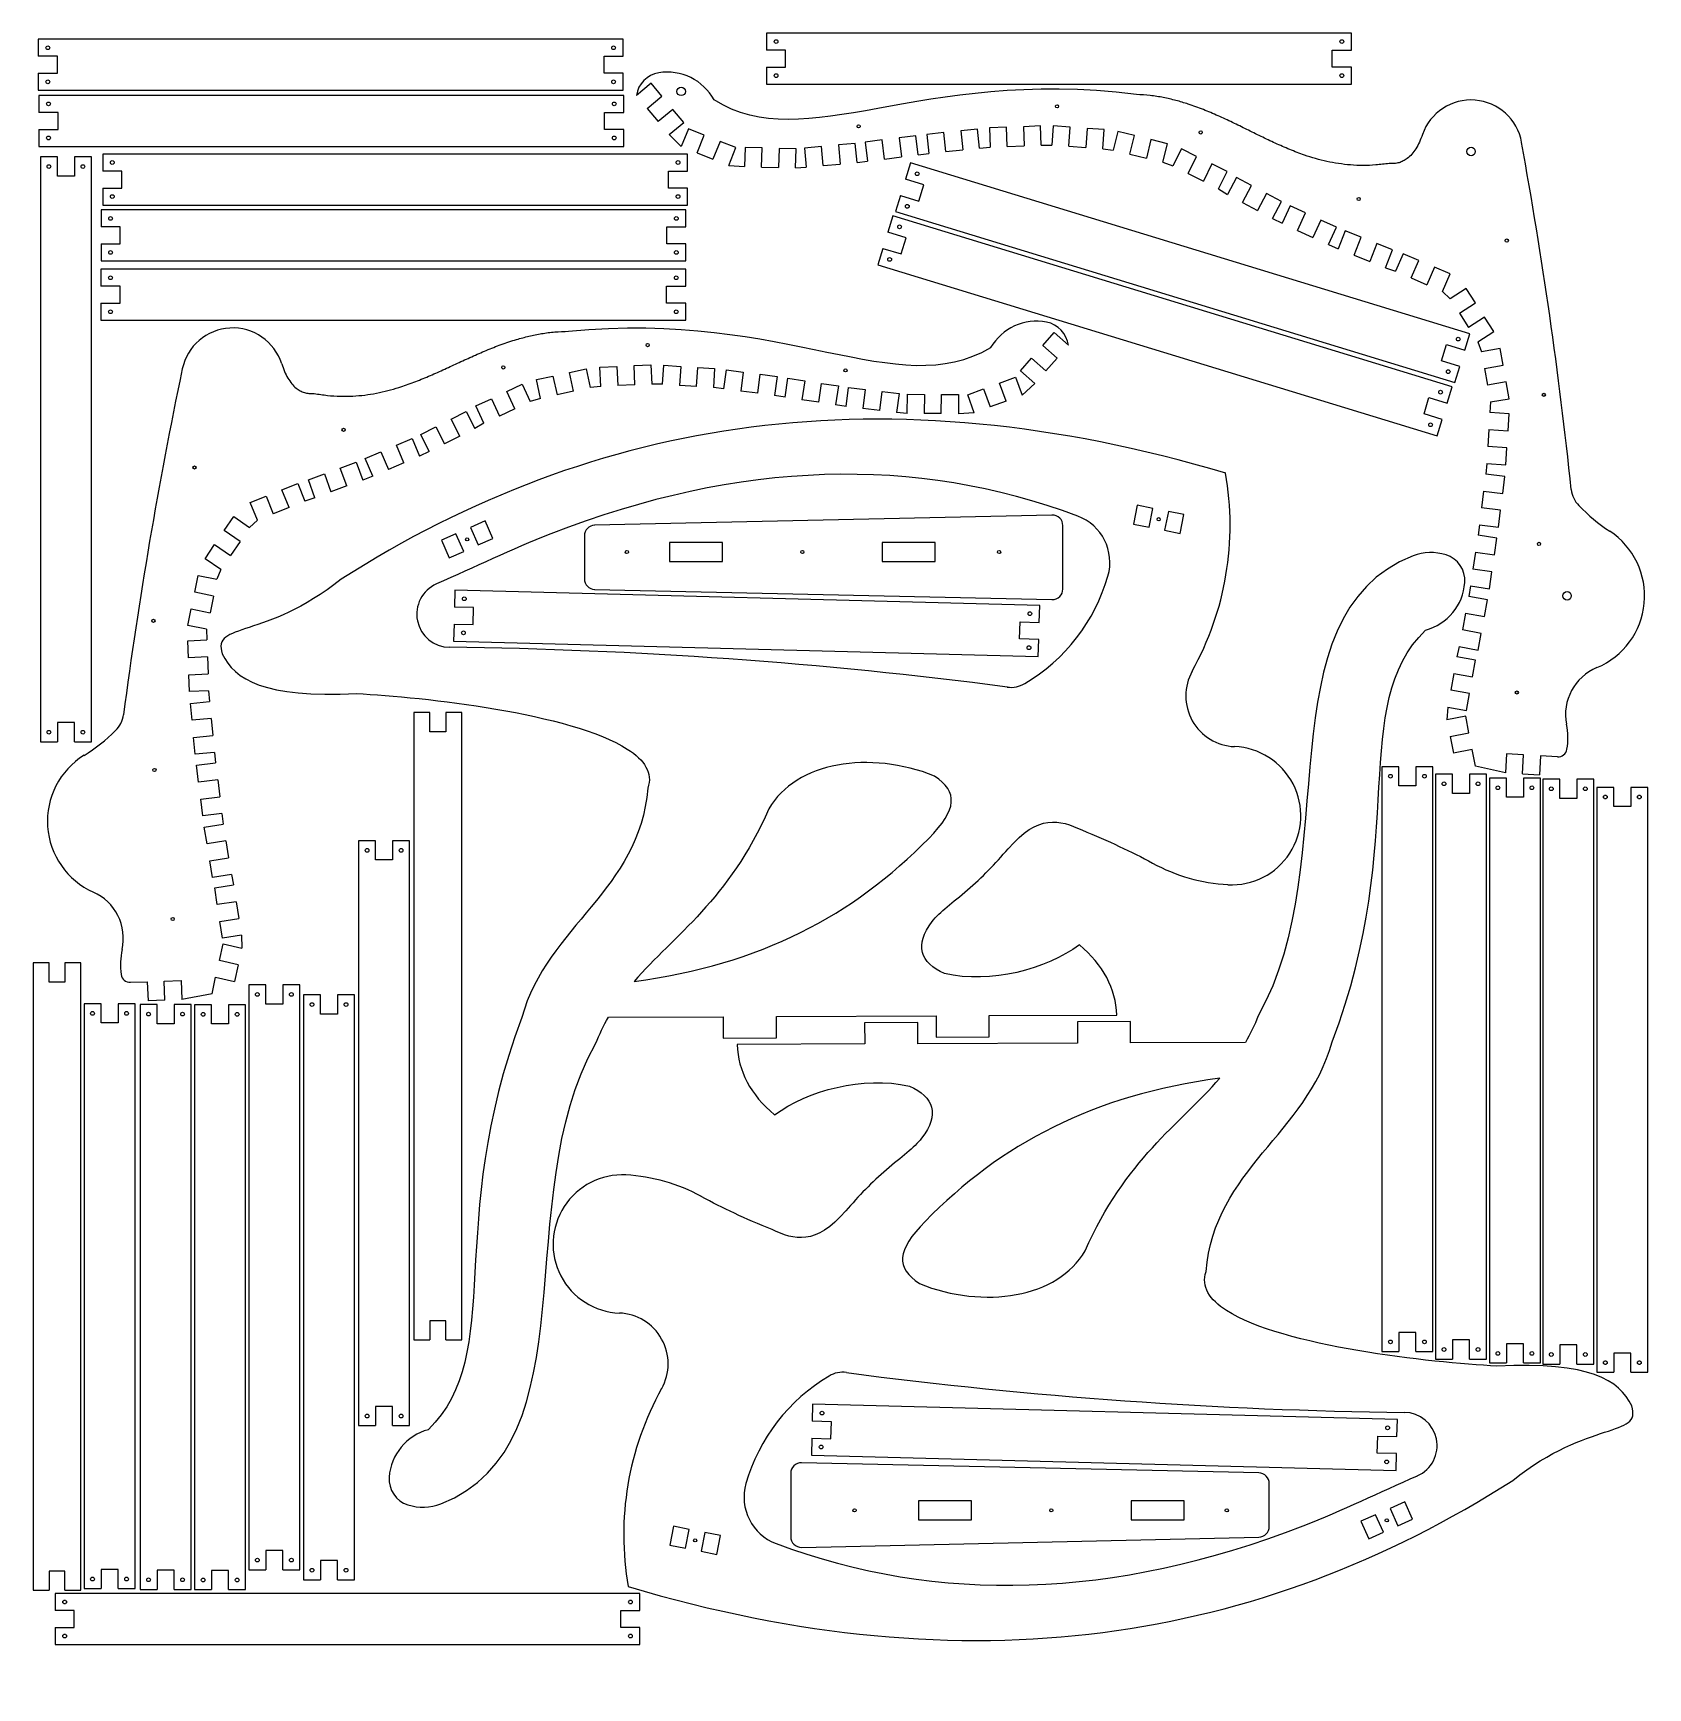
# Model space of a CAD drawing. Header units: millimetres. Extents: x 3 to 1522, y -35 to 1521.
import ezdxf

# ---------------------------------------------------------------- set-up
doc = ezdxf.new("R2010")
doc.units = ezdxf.units.MM

msp = doc.modelspace()

# ---------------------------------------------------------------- linework, layer by layer
at = {"color": 7, "linetype": 'Continuous', "lineweight": 25}
for p, q in [((8, 1515.3), (8, 1499.3)), ((558, 1515.3), (8, 1515.3)), ((558, 1499.3), (558, 1515.3)), ((692.8, 1521.1), (692.8, 1505.1)), ((1242.8, 1521.1), (692.8, 1521.1)), ((1242.8, 1505.1), (1242.8, 1521.1)), ((26, 1499.3), (8, 1499.3)), ((26, 1483.3), (26, 1499.3)), ((540, 1499.3), (558, 1499.3)), ((540, 1483.3), (540, 1499.3)), ((710.8, 1505.1), (692.8, 1505.1)), ((710.8, 1489.1), (710.8, 1505.1)), ((1224.8, 1505.1), (1242.8, 1505.1)), ((1224.8, 1489.1), (1224.8, 1505.1)), ((8, 1483.3), (8, 1467.3)), ((8, 1483.3), (26, 1483.3)), ((558, 1483.3), (540, 1483.3)), ((558, 1467.3), (558, 1483.3)), ((692.8, 1489.1), (692.8, 1473.1)), ((692.8, 1489.1), (710.8, 1489.1)), ((1242.8, 1489.1), (1224.8, 1489.1)), ((1242.8, 1473.1), (1242.8, 1489.1)), ((8, 1467.3), (558, 1467.3)), ((584.3, 1474), (570.5, 1462.4)), ((594.5, 1461.7), (584.3, 1474)), ((692.8, 1473.1), (1242.8, 1473.1)), ((8.6, 1462.5), (8.6, 1446.5)), ((558.6, 1462.5), (8.6, 1462.5)), ((558.6, 1446.5), (558.6, 1462.5)), ((580.7, 1450.2), (594.5, 1461.7)), ((580.7, 1450.2), (591, 1437.9)), ((604.8, 1449.4), (591, 1437.9)), ((615, 1437.1), (604.8, 1449.4)), ((26.6, 1446.5), (8.6, 1446.5)), ((26.6, 1430.5), (26.6, 1446.5)), ((540.6, 1446.5), (558.6, 1446.5)), ((540.6, 1430.5), (540.6, 1446.5)), ((601.2, 1425.6), (615, 1437.1)), ((918.4, 1432.5), (902.4, 1431.9)), ((902.4, 1431.9), (903.1, 1413.9)), ((919.1, 1414.5), (918.4, 1432.5)), ((950.4, 1433.8), (934.4, 1433.1)), ((934.4, 1433.1), (935.1, 1415.1)), ((951.1, 1415.8), (950.4, 1433.8)), ((962.4, 1433.8), (961.1, 1415.8)), ((978.4, 1432.6), (962.4, 1433.8)), ((977.1, 1414.7), (978.4, 1432.6)), ((8.6, 1430.5), (8.6, 1414.5)), ((8.6, 1430.5), (26.6, 1430.5)), ((558.6, 1430.5), (540.6, 1430.5)), ((558.6, 1414.5), (558.6, 1430.5)), ((601.2, 1425.6), (612.7, 1414.4)), ((619.4, 1431.2), (612.7, 1414.4)), ((634.2, 1425.2), (619.4, 1431.2)), ((627.6, 1408.5), (634.2, 1425.2)), ((649.1, 1419.3), (642.4, 1402.6)), ((663.9, 1413.4), (649.1, 1419.3)), ((776.3, 1417.4), (760.4, 1415.9)), ((778, 1399.5), (776.3, 1417.4)), ((801.5, 1420.6), (785.7, 1418.6)), ((785.7, 1418.6), (787.9, 1400.7)), ((803.8, 1402.7), (801.5, 1420.6)), ((833.3, 1424.6), (817.4, 1422.6)), ((817.4, 1422.6), (819.7, 1404.7)), ((835.5, 1406.7), (833.3, 1424.6)), ((859.5, 1427.6), (843.6, 1425.9)), ((843.6, 1425.9), (845.4, 1408)), ((861.4, 1409.7), (859.5, 1427.6)), ((891.3, 1430.9), (875.4, 1429.2)), ((875.4, 1429.2), (877.3, 1411.3)), ((893.2, 1413), (891.3, 1430.9)), ((994.3, 1431.5), (993, 1413.5)), ((1010.3, 1430.3), (994.3, 1431.5)), ((1009, 1412.4), (1010.3, 1430.3)), ((1023.2, 1428.5), (1018.9, 1411)), ((1038.7, 1424.7), (1023.2, 1428.5)), ((1034.4, 1407.2), (1038.7, 1424.7)), ((1054.2, 1420.9), (1050, 1403.4)), ((1069.8, 1417.1), (1054.2, 1420.9)), ((1065.5, 1399.6), (1069.8, 1417.1)), ((8.6, 1414.5), (558.6, 1414.5)), ((10, 1404.6), (10, 854.6)), ((26, 1404.6), (10, 1404.6)), ((26, 1386.6), (26, 1404.6)), ((42, 1404.6), (42, 1386.6)), ((58, 1404.6), (42, 1404.6)), ((58, 854.6), (58, 1404.6)), ((68.6, 1407.4), (68.6, 1391.4)), ((618.6, 1407.4), (68.6, 1407.4)), ((618.6, 1391.4), (618.6, 1407.4)), ((627.6, 1408.5), (642.4, 1402.6)), ((657.3, 1396.6), (663.9, 1413.4)), ((672.6, 1413.5), (672.2, 1395.5)), ((688.6, 1413.1), (672.6, 1413.5)), ((688.2, 1395.1), (688.6, 1413.1)), ((704.6, 1412.7), (704.2, 1394.7)), ((720.6, 1412.4), (704.6, 1412.7)), ((720.2, 1394.4), (720.6, 1412.4)), ((744.4, 1414.4), (728.5, 1412.9)), ((728.5, 1412.9), (730.2, 1394.9)), ((746.1, 1396.5), (744.4, 1414.4)), ((760.4, 1415.9), (762.1, 1398)), ((778, 1399.5), (787.9, 1400.7)), ((803.8, 1402.7), (819.7, 1404.7)), ((835.5, 1406.7), (845.4, 1408)), ((861.4, 1409.7), (877.3, 1411.3)), ((893.2, 1413), (903.1, 1413.9)), ((919.1, 1414.5), (935.1, 1415.1)), ((951.1, 1415.8), (961.1, 1415.8)), ((977.1, 1414.7), (993, 1413.5)), ((1009, 1412.4), (1018.9, 1411)), ((1034.4, 1407.2), (1050, 1403.4)), ((1082.9, 1412.3), (1074.9, 1396.2)), ((1097.2, 1405.2), (1082.9, 1412.3)), ((1089.2, 1389), (1097.2, 1405.2)), ((42, 1386.6), (26, 1386.6)), ((86.6, 1391.4), (68.6, 1391.4)), ((86.6, 1375.4), (86.6, 1391.4)), ((600.6, 1391.4), (618.6, 1391.4)), ((600.6, 1375.4), (600.6, 1391.4)), ((657.3, 1396.6), (672.2, 1395.5)), ((688.2, 1395.1), (704.2, 1394.7)), ((720.2, 1394.4), (730.2, 1394.9)), ((746.1, 1396.5), (762.1, 1398)), ((828.3, 1399.1), (823.6, 1383.8)), ((1354.2, 1238.3), (828.3, 1399.1)), ((1065.5, 1399.6), (1074.9, 1396.2)), ((1089.2, 1389), (1103.6, 1381.9)), ((1111.6, 1398.1), (1103.6, 1381.9)), ((1125.9, 1390.9), (1111.6, 1398.1)), ((1117.9, 1374.8), (1125.9, 1390.9)), ((1134.8, 1385.3), (1126.3, 1369.4)), ((1148.9, 1377.7), (1134.8, 1385.3)), ((68.6, 1375.4), (68.6, 1359.4)), ((68.6, 1375.4), (86.6, 1375.4)), ((618.6, 1375.4), (600.6, 1375.4)), ((618.6, 1359.4), (618.6, 1375.4)), ((840.8, 1378.5), (823.6, 1383.8)), ((836.1, 1363.2), (840.8, 1378.5)), ((1117.9, 1374.8), (1126.3, 1369.4)), ((1140.4, 1361.9), (1148.9, 1377.7)), ((1163, 1370.2), (1154.5, 1354.3)), ((1177.1, 1362.6), (1163, 1370.2)), ((67, 1354.8), (67, 1338.8)), ((617, 1354.8), (67, 1354.8)), ((68.6, 1359.4), (618.6, 1359.4)), ((617, 1338.8), (617, 1354.8)), ((818.9, 1368.5), (814.2, 1353.2)), ((818.9, 1368.5), (836.1, 1363.2)), ((1140.4, 1361.9), (1154.5, 1354.3)), ((1168.6, 1346.7), (1177.1, 1362.6)), ((1185.1, 1358.7), (1177.6, 1342.3)), ((1199.7, 1352), (1185.1, 1358.7)), ((85, 1338.8), (67, 1338.8)), ((85, 1322.8), (85, 1338.8)), ((599, 1338.8), (617, 1338.8)), ((599, 1322.8), (599, 1338.8)), ((811.7, 1349.2), (807, 1333.9)), ((1337.6, 1188.4), (811.7, 1349.2)), ((814.2, 1353.2), (1340.2, 1192.4)), ((1168.6, 1346.7), (1177.6, 1342.3)), ((1192.1, 1335.6), (1199.7, 1352)), ((1214.2, 1345.3), (1206.7, 1328.9)), ((1228.7, 1338.6), (1214.2, 1345.3)), ((1221.2, 1322.2), (1228.7, 1338.6)), ((824.2, 1328.7), (807, 1333.9)), ((819.5, 1313.4), (824.2, 1328.7)), ((1192.1, 1335.6), (1206.7, 1328.9)), ((1237.1, 1335), (1230.4, 1318.3)), ((1251.9, 1329.1), (1237.1, 1335)), ((1245.3, 1312.4), (1251.9, 1329.1)), ((1266.8, 1323.2), (1260.1, 1306.4)), ((1281.6, 1317.2), (1266.8, 1323.2)), ((67, 1322.8), (67, 1306.8)), ((67, 1322.8), (85, 1322.8)), ((617, 1322.8), (599, 1322.8)), ((617, 1306.8), (617, 1322.8)), ((802.3, 1318.6), (797.6, 1303.3)), ((802.3, 1318.6), (819.5, 1313.4)), ((1221.2, 1322.2), (1230.4, 1318.3)), ((1245.3, 1312.4), (1260.1, 1306.4)), ((1275, 1300.5), (1281.6, 1317.2)), ((1291.5, 1313.6), (1284.4, 1297.1)), ((1306.2, 1307.3), (1291.5, 1313.6)), ((1299.1, 1290.8), (1306.2, 1307.3)), ((66.9, 1299), (66.9, 1283)), ((616.9, 1299), (66.9, 1299)), ((67, 1306.8), (617, 1306.8)), ((616.9, 1283), (616.9, 1299)), ((797.6, 1303.3), (1323.6, 1142.5)), ((1275, 1300.5), (1284.4, 1297.1)), ((1320.9, 1300.9), (1313.7, 1284.4)), ((1335.6, 1294.6), (1320.9, 1300.9)), ((1328.4, 1278), (1335.6, 1294.6)), ((84.9, 1283), (66.9, 1283)), ((84.9, 1267), (84.9, 1283)), ((598.9, 1283), (616.9, 1283)), ((598.9, 1267), (598.9, 1283)), ((1299.1, 1290.8), (1313.7, 1284.4)), ((1328.4, 1278), (1335.7, 1271.2)), ((1350.8, 1280.9), (1335.7, 1271.2)), ((1359.5, 1267.5), (1350.8, 1280.9)), ((66.9, 1267), (66.9, 1251)), ((66.9, 1267), (84.9, 1267)), ((616.9, 1267), (598.9, 1267)), ((616.9, 1251), (616.9, 1267)), ((1344.4, 1257.7), (1359.5, 1267.5)), ((66.9, 1251), (616.9, 1251)), ((1344.4, 1257.7), (1353, 1244.3)), ((1368.1, 1254), (1353, 1244.3)), ((1376.8, 1240.6), (1368.1, 1254)), ((952.6, 1227.4), (963.2, 1239.4)), ((963.2, 1239.4), (976.7, 1227.5)), ((1349.6, 1223), (1354.2, 1238.3)), ((1361.7, 1230.8), (1376.8, 1240.6)), ((1361.7, 1230.8), (1365.1, 1221.4)), ((931.5, 1203.4), (942, 1215.4)), ((942, 1215.4), (955.6, 1203.5)), ((966.1, 1215.5), (952.6, 1227.4)), ((966.1, 1215.5), (955.6, 1203.5)), ((1327.7, 1213), (1332.3, 1228.3)), ((1332.3, 1228.3), (1349.6, 1223)), ((1382.8, 1224.6), (1365.1, 1221.4)), ((1385.6, 1208.8), (1382.8, 1224.6)), ((476.4, 1195.2), (492, 1198.6)), ((492, 1198.6), (495.8, 1181)), ((507.6, 1202), (523.3, 1205.4)), ((511.4, 1184.4), (507.6, 1202)), ((523.3, 1205.4), (527.1, 1187.8)), ((536.2, 1206.9), (552.2, 1207.7)), ((537, 1188.9), (536.2, 1206.9)), ((552.2, 1207.7), (553, 1189.7)), ((568.2, 1208.4), (584.1, 1209.1)), ((569, 1190.4), (568.2, 1208.4)), ((584.1, 1209.1), (585, 1191.1)), ((595, 1190.8), (596.1, 1208.8)), ((596.1, 1208.8), (612.1, 1207.7)), ((612.1, 1207.7), (610.9, 1189.8)), ((626.9, 1188.7), (628.1, 1206.7)), ((628.1, 1206.7), (644, 1205.6)), ((644, 1205.6), (642.9, 1187.7)), ((652.8, 1186.5), (655.1, 1204.3)), ((655.1, 1204.3), (671, 1202.3)), ((671, 1202.3), (668.6, 1184.4)), ((684.5, 1182.4), (686.8, 1200.2)), ((686.8, 1200.2), (702.7, 1198.1)), ((945, 1191.5), (931.5, 1203.4)), ((1344.9, 1207.7), (1327.7, 1213)), ((1340.2, 1192.4), (1344.9, 1207.7)), ((1367.9, 1205.7), (1385.6, 1208.8)), ((1367.9, 1205.7), (1370.7, 1189.9)), ((448.6, 1184), (463.1, 1190.8)), ((456.2, 1167.7), (448.6, 1184)), ((463.1, 1190.8), (470.7, 1174.5)), ((480.2, 1177.6), (476.4, 1195.2)), ((511.4, 1184.4), (495.8, 1181)), ((537, 1188.9), (527.1, 1187.8)), ((569, 1190.4), (553, 1189.7)), ((595, 1190.8), (585, 1191.1)), ((626.9, 1188.7), (610.9, 1189.8)), ((652.8, 1186.5), (642.9, 1187.7)), ((684.5, 1182.4), (668.6, 1184.4)), ((702.7, 1198.1), (700.4, 1180.3)), ((710.3, 1178.7), (713, 1196.5)), ((713, 1196.5), (728.8, 1194.1)), ((728.8, 1194.1), (726.1, 1176.3)), ((741.9, 1173.9), (744.6, 1191.7)), ((744.6, 1191.7), (760.4, 1189.3)), ((760.4, 1189.3), (757.7, 1171.5)), ((767.6, 1170), (769.8, 1187.9)), ((769.8, 1187.9), (785.6, 1185.9)), ((785.6, 1185.9), (783.5, 1168.1)), ((799.4, 1166.1), (801.5, 1184)), ((801.5, 1184), (817.4, 1182.1)), ((882, 1180.9), (897, 1186.4)), ((897, 1186.4), (903.2, 1169.5)), ((912, 1192), (927, 1197.5)), ((918.2, 1175.1), (912, 1192)), ((927, 1197.5), (933.2, 1180.6)), ((945, 1191.5), (933.2, 1180.6)), ((1332.9, 1173.1), (1337.6, 1188.4)), ((1388.4, 1193.1), (1370.7, 1189.9)), ((1391.3, 1177.3), (1388.4, 1193.1)), ((419.6, 1170.6), (434.1, 1177.3)), ((427.1, 1154.2), (419.6, 1170.6)), ((434.1, 1177.3), (441.7, 1161)), ((456.2, 1167.7), (441.7, 1161)), ((480.2, 1177.6), (470.7, 1174.5)), ((710.3, 1178.7), (700.4, 1180.3)), ((741.9, 1173.9), (726.1, 1176.3)), ((767.6, 1170), (757.7, 1171.5)), ((799.4, 1166.1), (783.5, 1168.1)), ((817.4, 1182.1), (815.2, 1164.2)), ((825.2, 1163.4), (825.3, 1181.4)), ((825.3, 1181.4), (841.3, 1181.3)), ((841.3, 1181.3), (841.2, 1163.3)), ((857.2, 1163.3), (857.3, 1181.3)), ((857.3, 1181.3), (873.3, 1181.2)), ((873.3, 1181.2), (873.2, 1163.2)), ((888.2, 1164), (882, 1180.9)), ((918.2, 1175.1), (903.2, 1169.5)), ((1311.1, 1163.1), (1315.7, 1178.4)), ((1315.7, 1178.4), (1332.9, 1173.1)), ((1373.6, 1174.2), (1373.1, 1164.2)), ((1373.6, 1174.2), (1391.3, 1177.3)), ((396.2, 1158), (410.5, 1165.2)), ((404.3, 1141.9), (396.2, 1158)), ((410.5, 1165.2), (418.6, 1149.1)), ((427.1, 1154.2), (418.6, 1149.1)), ((825.2, 1163.4), (815.2, 1164.2)), ((857.2, 1163.3), (841.2, 1163.3)), ((888.2, 1164), (873.2, 1163.2)), ((1328.3, 1157.8), (1311.1, 1163.1)), ((1323.6, 1142.5), (1328.3, 1157.8)), ((1391.1, 1163.1), (1373.1, 1164.2)), ((1390.1, 1147.1), (1391.1, 1163.1)), ((344.8, 1133.5), (359.5, 1139.8)), ((359.5, 1139.8), (366.6, 1123.3)), ((367.6, 1143.6), (381.9, 1150.8)), ((375.7, 1127.5), (367.6, 1143.6)), ((381.9, 1150.8), (390, 1134.7)), ((404.3, 1141.9), (390, 1134.7)), ((1372.1, 1148.2), (1371.1, 1132.2)), ((1372.1, 1148.2), (1390.1, 1147.1)), ((315.4, 1120.9), (330.1, 1127.2)), ((322.5, 1104.4), (315.4, 1120.9)), ((330.1, 1127.2), (337.2, 1110.7)), ((351.9, 1117), (344.8, 1133.5)), ((375.7, 1127.5), (366.6, 1123.3)), ((1389.1, 1131.1), (1371.1, 1132.2)), ((1388.1, 1115.2), (1389.1, 1131.1)), ((262, 1100.9), (277, 1106.5)), ((277, 1106.5), (283.2, 1089.6)), ((292, 1112), (307, 1117.6)), ((298.2, 1095.2), (292, 1112)), ((307, 1117.6), (313.2, 1100.7)), ((351.9, 1117), (337.2, 1110.7)), ((1370.2, 1116.3), (1369.2, 1106.3)), ((1387, 1104.1), (1369.2, 1106.3)), ((1370.2, 1116.3), (1388.1, 1115.2)), ((237.1, 1091.7), (252, 1097.6)), ((243.9, 1075), (237.1, 1091.7)), ((252, 1097.6), (258.7, 1080.9)), ((268.2, 1084.1), (262, 1100.9)), ((298.2, 1095.2), (283.2, 1089.6)), ((322.5, 1104.4), (313.2, 1100.7)), ((1367.2, 1090.4), (1365.3, 1074.6)), ((1367.2, 1090.4), (1385.1, 1088.2)), ((1385.1, 1088.2), (1387, 1104.1)), ((207.4, 1079.7), (222.3, 1085.7)), ((214.2, 1063), (207.4, 1079.7)), ((222.3, 1085.7), (229, 1069)), ((243.9, 1075), (229, 1069)), ((268.2, 1084.1), (258.7, 1080.9)), ((1041.3, 1077.1), (1037.8, 1059.4)), ((1056, 1074.1), (1041.3, 1077.1)), ((1052.5, 1056.5), (1056, 1074.1)), ((1383.1, 1072.4), (1365.3, 1074.6)), ((182.8, 1053.3), (191.8, 1066.5)), ((191.8, 1066.5), (206.7, 1056.3)), ((214.2, 1063), (206.7, 1056.3)), ((428.2, 1062.3), (414.5, 1056.3)), ((435.5, 1045.9), (428.2, 1062.3)), ((961.2, 1067.9), (531.2, 1058.3)), ((1037.8, 1059.4), (1052.5, 1056.5)), ((1070.7, 1071.2), (1067.2, 1053.6)), ((1085.4, 1068.3), (1070.7, 1071.2)), ((1081.9, 1050.6), (1085.4, 1068.3)), ((1363.3, 1058.7), (1361.9, 1048.8)), ((1363.3, 1058.7), (1381.2, 1056.5)), ((1381.2, 1056.5), (1383.1, 1072.4)), ((197.7, 1043.1), (182.8, 1053.3)), ((197.7, 1043.1), (188.7, 1029.9)), ((400.8, 1050.2), (387.1, 1044.1)), ((387.1, 1044.1), (394.4, 1027.6)), ((408.1, 1033.7), (400.8, 1050.2)), ((414.5, 1056.3), (421.8, 1039.8)), ((421.8, 1039.8), (435.5, 1045.9)), ((521.5, 1048.3), (521.5, 1007.9)), ((971.5, 998.3), (971.5, 1057.9)), ((1067.2, 1053.6), (1081.9, 1050.6)), ((1379.7, 1046.1), (1361.9, 1048.8)), ((1377.3, 1030.3), (1379.7, 1046.1)), ((164.8, 1026.8), (173.8, 1040)), ((173.8, 1040), (188.7, 1029.9)), ((394.4, 1027.6), (408.1, 1033.7)), ((651.5, 1042.1), (601.5, 1042.1)), ((601.5, 1042.1), (601.5, 1024.1)), ((651.5, 1024.1), (651.5, 1042.1)), ((851.5, 1042.1), (801.5, 1042.1)), ((801.5, 1042.1), (801.5, 1024.1)), ((851.5, 1024.1), (851.5, 1042.1)), ((1359.5, 1033), (1357.1, 1017.1)), ((1359.5, 1033), (1377.3, 1030.3)), ((179.7, 1016.7), (164.8, 1026.8)), ((179.7, 1016.7), (176, 1007.4)), ((601.5, 1024.1), (651.5, 1024.1)), ((801.5, 1024.1), (851.5, 1024.1)), ((1374.9, 1014.5), (1357.1, 1017.1)), ((1372.6, 998.6), (1374.9, 1014.5)), ((155.2, 995.3), (158.4, 1011)), ((158.4, 1011), (176, 1007.4)), ((399.8, 997.3), (399.4, 981.3)), ((949.7, 982.9), (399.8, 997.3)), ((531.2, 997.9), (961.2, 988.3)), ((1354.8, 1001.3), (1353.2, 991.4)), ((1354.8, 1001.3), (1372.6, 998.6)), ((172.8, 991.7), (155.2, 995.3)), ((172.8, 991.7), (169.6, 976)), ((417.4, 980.8), (399.4, 981.3)), ((417, 964.8), (417.4, 980.8)), ((949.2, 966.9), (949.7, 982.9)), ((1370.9, 988.1), (1353.2, 991.4)), ((1367.9, 972.4), (1370.9, 988.1)), ((148.7, 964), (151.9, 979.7)), ((151.9, 979.7), (169.6, 976)), ((399, 965.3), (398.6, 949.3)), ((399, 965.3), (417, 964.8)), ((930.8, 951.4), (931.2, 967.4)), ((931.2, 967.4), (949.2, 966.9)), ((1350.2, 975.7), (1347.2, 960)), ((1350.2, 975.7), (1367.9, 972.4)), ((148.5, 949.7), (166.5, 950.4)), ((149.1, 933.7), (148.5, 949.7)), ((166.3, 960.4), (148.7, 964)), ((166.3, 960.4), (166.5, 950.4)), ((948.8, 950.9), (930.8, 951.4)), ((948.4, 934.9), (948.8, 950.9)), ((1364.9, 956.6), (1347.2, 960)), ((1361.9, 940.9), (1364.9, 956.6)), ((167.1, 934.4), (149.1, 933.7)), ((167.1, 934.4), (167.6, 918.4)), ((398.6, 949.3), (948.4, 934.9)), ((1344.3, 944.3), (1341.9, 934.6)), ((1359.6, 931.4), (1341.9, 934.6)), ((1344.3, 944.3), (1361.9, 940.9)), ((149.7, 917.7), (167.6, 918.4)), ((1339, 918.8), (1336.2, 903.1)), ((1339, 918.8), (1356.8, 915.6)), ((1356.8, 915.6), (1359.6, 931.4)), ((150.2, 901.8), (149.7, 917.7)), ((1353.9, 899.9), (1336.2, 903.1)), ((168.2, 902.4), (150.2, 901.8)), ((151, 890.7), (168.9, 892.4)), ((152.6, 874.8), (151, 890.7)), ((168.2, 902.4), (168.9, 892.4)), ((1333.4, 887.3), (1332.7, 875.3)), ((1333.4, 887.3), (1351.1, 884.1)), ((1351.1, 884.1), (1353.9, 899.9)), ((42, 872.6), (26, 872.6)), ((26, 872.6), (26, 854.6)), ((42, 854.6), (42, 872.6)), ((170.5, 876.5), (152.6, 874.8)), ((170.5, 876.5), (172, 860.6)), ((361.2, 882.1), (361.2, 292.1)), ((376.2, 882.1), (361.2, 882.1)), ((376.2, 864.1), (376.2, 882.1)), ((391.2, 882.1), (391.2, 864.1)), ((406.2, 882.1), (391.2, 882.1)), ((406.2, 292.1), (406.2, 882.1)), ((1350.4, 878.8), (1332.7, 875.3)), ((1353.4, 863.1), (1350.4, 878.8)), ((154.1, 858.8), (172, 860.6)), ((155.6, 842.9), (154.1, 858.8)), ((391.2, 864.1), (376.2, 864.1)), ((1335.8, 859.6), (1353.4, 863.1)), ((1335.8, 859.6), (1338.8, 843.9)), ((10, 854.6), (26, 854.6)), ((42, 854.6), (58, 854.6)), ((173.6, 844.6), (155.6, 842.9)), ((173.6, 844.6), (174.7, 834.7)), ((1356.5, 847.4), (1338.8, 843.9)), ((1359.6, 831.7), (1356.5, 847.4)), ((1388.7, 843.4), (1387.6, 825.5)), ((1404.7, 842.5), (1388.7, 843.4)), ((1403.6, 824.5), (1404.7, 842.5)), ((1420.7, 841.5), (1419.6, 823.5)), ((1436.6, 840.5), (1420.7, 841.5)), ((156.9, 832.5), (174.7, 834.7)), ((158.8, 816.6), (156.9, 832.5)), ((1271.5, 831.2), (1271.5, 281.2)), ((1287.5, 831.2), (1271.5, 831.2)), ((1287.5, 813.2), (1287.5, 831.2)), ((1303.5, 831.2), (1303.5, 813.2)), ((1319.5, 831.2), (1303.5, 831.2)), ((1319.5, 281.2), (1319.5, 831.2)), ((1387.6, 825.5), (1359.6, 831.7)), ((176.7, 818.8), (158.8, 816.6)), ((176.7, 818.8), (178.6, 802.9)), ((1303.5, 813.2), (1287.5, 813.2)), ((1321.9, 824.1), (1321.9, 274.1)), ((1337.9, 824.1), (1321.9, 824.1)), ((1337.9, 806.1), (1337.9, 824.1)), ((1353.9, 824.1), (1353.9, 806.1)), ((1369.9, 824.1), (1353.9, 824.1)), ((1369.9, 274.1), (1369.9, 824.1)), ((1372.6, 820.4), (1372.6, 270.4)), ((1388.6, 820.4), (1372.6, 820.4)), ((1388.6, 802.4), (1388.6, 820.4)), ((1403.6, 824.5), (1419.6, 823.5)), ((1404.6, 820.4), (1404.6, 802.4)), ((1420.6, 820.4), (1404.6, 820.4)), ((1420.6, 270.4), (1420.6, 820.4)), ((1422.8, 819.4), (1422.8, 269.4)), ((1438.8, 819.4), (1422.8, 819.4)), ((1438.8, 801.4), (1438.8, 819.4)), ((1454.8, 819.4), (1454.8, 801.4)), ((1470.8, 819.4), (1454.8, 819.4)), ((1470.8, 269.4), (1470.8, 819.4)), ((1473.6, 811.7), (1473.6, 261.7)), ((1489.6, 811.7), (1473.6, 811.7)), ((1489.6, 793.7), (1489.6, 811.7)), ((1505.6, 811.7), (1505.6, 793.7)), ((1521.6, 811.7), (1505.6, 811.7)), ((1521.6, 261.7), (1521.6, 811.7)), ((160.8, 800.7), (178.6, 802.9)), ((162.7, 784.9), (160.8, 800.7)), ((1353.9, 806.1), (1337.9, 806.1)), ((1404.6, 802.4), (1388.6, 802.4)), ((1454.8, 801.4), (1438.8, 801.4)), ((180.6, 787.1), (162.7, 784.9)), ((180.6, 787.1), (181.9, 777.1)), ((1505.6, 793.7), (1489.6, 793.7)), ((164.1, 774.3), (181.9, 777.1)), ((166.7, 758.5), (164.1, 774.3)), ((184.5, 761.4), (166.7, 758.5)), ((184.5, 761.4), (187, 745.6)), ((309.2, 761.5), (309.2, 211.5)), ((325.2, 761.5), (309.2, 761.5)), ((325.2, 743.5), (325.2, 761.5)), ((341.2, 761.5), (341.2, 743.5)), ((357.2, 761.5), (341.2, 761.5)), ((357.2, 211.5), (357.2, 761.5)), ((169.3, 742.7), (187, 745.6)), ((171.8, 726.9), (169.3, 742.7)), ((341.2, 743.5), (325.2, 743.5)), ((189.6, 729.8), (171.8, 726.9)), ((173.9, 717.3), (191.7, 720)), ((176.3, 701.5), (173.9, 717.3)), ((189.6, 729.8), (191.7, 720)), ((194.1, 704.2), (176.3, 701.5)), ((194.1, 704.2), (196.6, 688.4)), ((178.8, 685.7), (196.6, 688.4)), ((181.2, 669.8), (178.8, 685.7)), ((199, 672.6), (181.2, 669.8)), ((199, 672.6), (199.3, 660.6)), ((178.3, 648.8), (181.8, 664.5)), ((181.8, 664.5), (199.3, 660.6)), ((3.1, 646.6), (3.1, 56.6)), ((18.1, 646.6), (3.1, 646.6)), ((18.1, 628.6), (18.1, 646.6)), ((33.1, 646.6), (33.1, 628.6)), ((48.1, 646.6), (33.1, 646.6)), ((48.1, 56.6), (48.1, 646.6)), ((195.9, 644.9), (178.3, 648.8)), ((195.9, 644.9), (192.4, 629.3)), ((33.1, 628.6), (18.1, 628.6)), ((94.5, 628.5), (110.5, 629)), ((110.5, 629), (111.2, 611)), ((126.5, 629.6), (142.5, 630.1)), ((127.1, 611.6), (126.5, 629.6)), ((142.5, 630.1), (143.1, 612.1)), ((171.4, 617.6), (174.8, 633.2)), ((174.8, 633.2), (192.4, 629.3)), ((206, 626), (206, 76)), ((222, 626), (206, 626)), ((222, 608), (222, 626)), ((238, 626), (238, 608)), ((254, 626), (238, 626)), ((254, 76), (254, 626)), ((51, 608.2), (51, 58.2)), ((67, 608.2), (51, 608.2)), ((67, 590.2), (67, 608.2)), ((83, 608.2), (83, 590.2)), ((99, 608.2), (83, 608.2)), ((99, 58.2), (99, 608.2)), ((103.7, 607.5), (103.7, 57.5)), ((119.7, 607.5), (103.7, 607.5)), ((127.1, 611.6), (111.2, 611)), ((119.7, 589.5), (119.7, 607.5)), ((135.7, 607.5), (135.7, 589.5)), ((151.7, 607.5), (135.7, 607.5)), ((171.4, 617.6), (143.1, 612.1)), ((151.7, 57.5), (151.7, 607.5)), ((155, 607.3), (155, 57.3)), ((171, 607.3), (155, 607.3)), ((171, 589.3), (171, 607.3)), ((187, 607.3), (187, 589.3)), ((203, 607.3), (187, 607.3)), ((203, 57.3), (203, 607.3)), ((238, 608), (222, 608)), ((257.4, 616.5), (257.4, 66.5)), ((273.4, 616.5), (257.4, 616.5)), ((273.4, 598.5), (273.4, 616.5)), ((289.4, 616.5), (289.4, 598.5)), ((305.4, 616.5), (289.4, 616.5)), ((305.4, 66.5), (305.4, 616.5)), ((289.4, 598.5), (273.4, 598.5)), ((544.1, 595.5), (652.2, 596)), ((652.2, 596), (652.2, 576)), ((702.2, 596.2), (852.2, 596.8)), ((702.2, 576.2), (702.2, 596.2)), ((852.2, 596.8), (852.2, 576.8)), ((902.2, 597.1), (1022.2, 597.6)), ((902.2, 577.1), (902.2, 597.1)), ((1035.1, 591.4), (985.1, 591.2)), ((1035.2, 571.4), (1035.1, 591.4)), ((83, 590.2), (67, 590.2)), ((135.7, 589.5), (119.7, 589.5)), ((187, 589.3), (171, 589.3)), ((652.2, 576), (702.2, 576.2)), ((835.1, 590.6), (785.1, 590.4)), ((785.1, 590.4), (785.2, 570.4)), ((835.2, 570.6), (835.1, 590.6)), ((852.2, 576.8), (902.2, 577.1)), ((985.1, 591.2), (985.2, 571.2)), ((785.2, 570.4), (665.2, 569.9)), ((985.2, 571.2), (835.2, 570.6)), ((1143.3, 571.9), (1035.2, 571.4)), ((391.2, 310.1), (376.2, 310.1)), ((376.2, 310.1), (376.2, 292.1)), ((391.2, 292.1), (391.2, 310.1)), ((1303.5, 299.2), (1287.5, 299.2)), ((1287.5, 299.2), (1287.5, 281.2)), ((1303.5, 281.2), (1303.5, 299.2)), ((361.2, 292.1), (376.2, 292.1)), ((391.2, 292.1), (406.2, 292.1)), ((1271.5, 281.2), (1287.5, 281.2)), ((1303.5, 281.2), (1319.5, 281.2)), ((1353.9, 292.1), (1337.9, 292.1)), ((1337.9, 292.1), (1337.9, 274.1)), ((1353.9, 274.1), (1353.9, 292.1)), ((1404.6, 288.4), (1388.6, 288.4)), ((1388.6, 288.4), (1388.6, 270.4)), ((1404.6, 270.4), (1404.6, 288.4)), ((1454.8, 287.4), (1438.8, 287.4)), ((1438.8, 287.4), (1438.8, 269.4)), ((1454.8, 269.4), (1454.8, 287.4)), ((1321.9, 274.1), (1337.9, 274.1)), ((1353.9, 274.1), (1369.9, 274.1)), ((1372.6, 270.4), (1388.6, 270.4)), ((1404.6, 270.4), (1420.6, 270.4)), ((1422.8, 269.4), (1438.8, 269.4)), ((1454.8, 269.4), (1470.8, 269.4)), ((1505.6, 279.7), (1489.6, 279.7)), ((1489.6, 279.7), (1489.6, 261.7)), ((1505.6, 261.7), (1505.6, 279.7)), ((1473.6, 261.7), (1489.6, 261.7)), ((1505.6, 261.7), (1521.6, 261.7)), ((341.2, 229.5), (325.2, 229.5)), ((325.2, 229.5), (325.2, 211.5)), ((341.2, 211.5), (341.2, 229.5)), ((736.2, 231.6), (735.8, 215.6)), ((1286.1, 217.2), (736.2, 231.6)), ((309.2, 211.5), (325.2, 211.5)), ((341.2, 211.5), (357.2, 211.5)), ((753.8, 215.1), (735.8, 215.6)), ((753.4, 199.1), (753.8, 215.1)), ((1285.6, 201.2), (1286.1, 217.2)), ((735.4, 199.6), (735, 183.6)), ((735.4, 199.6), (753.4, 199.1)), ((1267.2, 185.7), (1267.6, 201.7)), ((1267.6, 201.7), (1285.6, 201.2)), ((1155.8, 167), (725.8, 176.6)), ((735, 183.6), (1284.8, 169.2)), ((1285.2, 185.2), (1267.2, 185.7)), ((1284.8, 169.2), (1285.2, 185.2)), ((715.6, 166.6), (715.6, 107)), ((1165.6, 116.6), (1165.6, 157)), ((835.6, 140.8), (835.6, 122.8)), ((885.6, 140.8), (835.6, 140.8)), ((885.6, 122.8), (885.6, 140.8)), ((1035.6, 140.8), (1035.6, 122.8)), ((1085.6, 140.8), (1035.6, 140.8)), ((1085.6, 122.8), (1085.6, 140.8)), ((1265.6, 127.6), (1251.8, 121.5)), ((1272.9, 111.2), (1265.6, 127.6)), ((1293, 139.8), (1279.3, 133.7)), ((1279.3, 133.7), (1286.6, 117.3)), ((1300.3, 123.4), (1293, 139.8)), ((605.4, 116.8), (601.9, 99.2)), ((620.2, 113.9), (605.4, 116.8)), ((616.6, 96.2), (620.2, 113.9)), ((634.9, 110.9), (631.3, 93.3)), ((649.6, 108), (634.9, 110.9)), ((835.6, 122.8), (885.6, 122.8)), ((1035.6, 122.8), (1085.6, 122.8)), ((1251.8, 121.5), (1259.2, 105.1)), ((1259.2, 105.1), (1272.9, 111.2)), ((1286.6, 117.3), (1300.3, 123.4)), ((238, 94), (222, 94)), ((222, 94), (222, 76)), ((238, 76), (238, 94)), ((601.9, 99.2), (616.6, 96.2)), ((646, 90.3), (649.6, 108)), ((725.8, 97), (1155.8, 106.6)), ((289.4, 84.5), (273.4, 84.5)), ((273.4, 84.5), (273.4, 66.5)), ((289.4, 66.5), (289.4, 84.5)), ((631.3, 93.3), (646, 90.3)), ((33.1, 74.6), (18.1, 74.6)), ((18.1, 74.6), (18.1, 56.6)), ((33.1, 56.6), (33.1, 74.6)), ((83, 76.2), (67, 76.2)), ((67, 76.2), (67, 58.2)), ((83, 58.2), (83, 76.2)), ((135.7, 75.5), (119.7, 75.5)), ((119.7, 75.5), (119.7, 57.5)), ((135.7, 57.5), (135.7, 75.5)), ((187, 75.3), (171, 75.3)), ((171, 75.3), (171, 57.3)), ((187, 57.3), (187, 75.3)), ((206, 76), (222, 76)), ((238, 76), (254, 76)), ((257.4, 66.5), (273.4, 66.5)), ((289.4, 66.5), (305.4, 66.5)), ((3.1, 56.6), (18.1, 56.6)), ((23.8, 53.6), (23.8, 37.6)), ((573.8, 53.6), (23.8, 53.6)), ((33.1, 56.6), (48.1, 56.6)), ((51, 58.2), (67, 58.2)), ((83, 58.2), (99, 58.2)), ((103.7, 57.5), (119.7, 57.5)), ((135.7, 57.5), (151.7, 57.5)), ((155, 57.3), (171, 57.3)), ((187, 57.3), (203, 57.3)), ((573.8, 37.6), (573.8, 53.6)), ((41.8, 37.6), (23.8, 37.6)), ((41.8, 21.6), (41.8, 37.6)), ((555.8, 37.6), (573.8, 37.6)), ((555.8, 21.6), (555.8, 37.6)), ((23.8, 21.6), (23.8, 5.6)), ((23.8, 21.6), (41.8, 21.6)), ((573.8, 21.6), (555.8, 21.6)), ((573.8, 5.6), (573.8, 21.6)), ((23.8, 5.6), (573.8, 5.6))]:
    msp.add_line(p, q, dxfattribs=at)
for centre, radius in [((701.8, 1513.1), 1.75), ((1233.8, 1513.1), 1.75), ((17, 1507.3), 1.75), ((549, 1507.3), 1.75), ((701.8, 1481.1), 1.75), ((1233.8, 1481.1), 1.75), ((17, 1475.3), 1.75), ((549, 1475.3), 1.75), ((612.5, 1466.3), 4), ((17.6, 1454.5), 1.75), ((549.6, 1454.5), 1.75), ((966, 1452.3), 1.5), ((779.4, 1433.4), 1.5), ((17.6, 1422.5), 1.75), ((549.6, 1422.5), 1.75), ((1101.1, 1427.7), 1.5), ((77.6, 1399.4), 1.75), ((609.6, 1399.4), 1.75), ((1355.3, 1409.8), 4), ((18, 1395.6), 1.75), ((50, 1395.6), 1.75), ((834.5, 1388.8), 1.75), ((77.6, 1367.4), 1.75), ((609.6, 1367.4), 1.75), ((825.2, 1358.2), 1.75), ((1249.7, 1365.1), 1.5), ((76, 1346.8), 1.75), ((608, 1346.8), 1.75), ((817.9, 1338.9), 1.75), ((1388.9, 1326), 1.5), ((76, 1314.8), 1.75), ((608, 1314.8), 1.75), ((808.6, 1308.3), 1.75), ((75.9, 1291), 1.75), ((607.9, 1291), 1.75), ((75.9, 1259), 1.75), ((607.9, 1259), 1.75), ((1343.3, 1233.3), 1.75), ((581, 1227.7), 1.5), ((445.3, 1206.7), 1.5), ((767.1, 1203.9), 1.5), ((1333.9, 1202.7), 1.75), ((1326.7, 1183.4), 1.75), ((1423.8, 1180.9), 1.5), ((1317.3, 1152.8), 1.75), ((295.1, 1148), 1.5), ((154.9, 1112.6), 1.5), ((1061.6, 1063.9), 1.5), ((411.3, 1045), 1.5), ((561.5, 1033.1), 1.5), ((726.5, 1033.1), 1.5), ((911.5, 1033.1), 1.5), ((1419.2, 1040.7), 1.5), ((408.6, 989.1), 1.75), ((1445.6, 991.8), 4), ((116.3, 968.4), 1.5), ((940.5, 975.1), 1.75), ((407.8, 957.1), 1.75), ((939.6, 943.1), 1.75), ((1398.4, 901), 1.5), ((18, 863.6), 1.75), ((50, 863.6), 1.75), ((117.2, 828.1), 1.5), ((1279.5, 822.2), 1.75), ((1311.5, 822.2), 1.75), ((1329.9, 815.1), 1.75), ((1361.9, 815.1), 1.75), ((1380.6, 811.4), 1.75), ((1412.6, 811.4), 1.75), ((1430.8, 810.4), 1.75), ((1462.8, 810.4), 1.75), ((1481.6, 802.7), 1.75), ((1513.6, 802.7), 1.75), ((317.2, 752.5), 1.75), ((349.2, 752.5), 1.75), ((134.4, 688), 1.5), ((214, 617), 1.75), ((246, 617), 1.75), ((265.4, 607.5), 1.75), ((297.4, 607.5), 1.75), ((59, 599.2), 1.75), ((91, 599.2), 1.75), ((111.7, 598.5), 1.75), ((143.7, 598.5), 1.75), ((163, 598.3), 1.75), ((195, 598.3), 1.75), ((1279.5, 290.2), 1.75), ((1311.5, 290.2), 1.75), ((1329.9, 283.1), 1.75), ((1361.9, 283.1), 1.75), ((1380.6, 279.4), 1.75), ((1412.6, 279.4), 1.75), ((1430.8, 278.4), 1.75), ((1462.8, 278.4), 1.75), ((1481.6, 270.7), 1.75), ((1513.6, 270.7), 1.75), ((317.2, 220.5), 1.75), ((349.2, 220.5), 1.75), ((745, 223.3), 1.75), ((1276.9, 209.4), 1.75), ((744.2, 191.4), 1.75), ((1276, 177.4), 1.75), ((775.6, 131.8), 1.5), ((960.6, 131.8), 1.5), ((1125.6, 131.8), 1.5), ((1276.1, 122.4), 1.5), ((625.7, 103.6), 1.5), ((214, 85), 1.75), ((246, 85), 1.75), ((59, 67.2), 1.75), ((91, 67.2), 1.75), ((111.7, 66.5), 1.75), ((143.7, 66.5), 1.75), ((163, 66.3), 1.75), ((195, 66.3), 1.75), ((265.4, 75.5), 1.75), ((297.4, 75.5), 1.75), ((32.8, 45.6), 1.75), ((564.8, 45.6), 1.75), ((32.8, 13.6), 1.75), ((564.8, 13.6), 1.75)]:
    msp.add_circle(centre, radius, dxfattribs=at)
for centre, radius, start, end in [((595.7, 1458.5), 25.6, 99.3765, 171.1689), ((599.5, 1434.3), 50.1, 28.6799, 99.1738), ((1355.3, 1409.8), 48.4, 10.2825, 160.7376), ((-2962.7, 626.4), 4436.8, 6.0213, 10.2825), ((946.9, 1200.1), 50.1, 79.3262, 149.8201), ((951.3, 1224.2), 25.6, 7.3311, 79.1235), ((190.8, 1195.4), 48.4, 17.7624, 168.2175), ((4486.7, 299.3), 4436.8, 168.2175, 172.4787), ((847.5, 1058.3), 281.3, 330.819, 10.0338), ((1475.1, 1094.5), 25.6, 186.0213, 224.1112), ((1581, 1197.2), 173.1, 224.1112, 236.6129), ((531.5, 1048.3), 10, 91.273, 180), ((961.5, 1057.9), 10, 0, 91.273), ((969.2, 1023.3), 46.5, 343.9632, 69.4869), ((1445.6, 991.8), 73, 292.6095, 56.6129), ((1317.7, 986.6), 46, 72.1621, 111.4833), ((1324, 1006.2), 25.5, 355.7739, 72.1621), ((395, 974.6), 31.1, 113.7037, 269.3177), ((531.5, 1007.9), 10, 180, 268.727), ((847.5, 1058.3), 173.1, 300.6112, 343.9632), ((961.5, 998.3), 10, 268.727, 0), ((1299.6, 1008), 50, 285.0797, 355.7739), ((341.8, -3493), 4436.8, 82.5213, 89.3177), ((1134.9, 897.8), 47.8, 150.819, 267.6785), ((1492, 880.3), 47.8, 112.6095, 191.1785), ((922.6, 931.4), 25.6, 262.5213, 300.6112), ((62.8, 883.4), 25.6, 314.3888, 352.4787), ((-40.4, 988.8), 173.1, 301.8871, 314.3888), ((1381.4, 858.5), 65, 350.3049, 11.1785), ((89.6, 779.9), 73, 121.8871, 245.8905), ((1130.3, 785.1), 65, 266.8515, 87.6785), ((1437.1, 848.9), 8.41, 266.5518, 350.3049), ((1135.9, 886.5), 166.5, 241.2606, 266.8515), ((40.2, 669.7), 47.8, 347.3215, 65.8905), ((150.3, 645), 65, 167.3215, 188.1951), ((94.3, 636.9), 8.41, 188.1951, 271.9482), ((557.1, 382.3), 65, 86.8515, 267.6785), ((551.5, 281), 166.5, 61.2606, 86.8515), ((552.5, 269.6), 47.8, 330.819, 87.6785), ((839.8, 109.1), 173.1, 120.6112, 163.9632), ((764.7, 236.1), 25.6, 82.5213, 120.6112), ((1345.5, 4660.4), 4436.8, 262.5213, 269.3177), ((839.8, 109.1), 281.3, 150.819, 190.0338), ((1292.3, 192.8), 31.1, 293.7037, 89.3177), ((387.8, 159.4), 50, 105.0797, 175.7739), ((725.6, 166.6), 10, 88.727, 180), ((363.4, 161.2), 25.5, 175.7739, 252.1621), ((718.2, 144.1), 46.5, 163.9632, 249.4869), ((1155.6, 157), 10, 0, 88.727), ((369.7, 180.8), 46, 252.1621, 291.4833), ((1155.6, 116.6), 10, 271.273, 0), ((725.6, 107), 10, 180, 271.273)]:
    msp.add_arc(centre, radius, start, end, dxfattribs=at)
for points in [[(1040.8, 1463.4), (834.3, 1489.2), (730.5, 1404.1), (643.5, 1458.3)], [(506.6, 1240.7), (713.6, 1261.2), (815.2, 1173.3), (903.6, 1225.3)], [(1124.6, 1107.3), (804.4, 1202.6), (532.2, 1160.3), (292.7, 1007.5)], [(985.5, 1066.9), (833.1, 1123.9), (668.1, 1119.4), (489.9, 1050.2)], [(489.9, 1050.2), (452.2, 1035.4), (418.3, 1018.8), (382.5, 1003.1)], [(1300.9, 1029.5), (1158, 973.3), (1237.3, 742.1), (1155.2, 597)], [(292.7, 1007.5), (221.1, 950), (171.5, 967.7), (180.9, 937.3)], [(1224.8, 572.3), (1298.1, 767), (1239.5, 887.8), (1312.6, 959.7)], [(180.9, 937.3), (192.9, 913.1), (219.8, 895.7), (307.6, 899.9)], [(307.6, 899.9), (369.9, 896.8), (509.3, 881.6), (561.9, 847.8)], [(561.9, 847.8), (578.1, 837.4), (586.1, 825.2), (581.2, 811.1)], [(850.8, 822.4), (790.2, 846.6), (720.4, 836), (695, 791.5)], [(581.2, 811.1), (573.1, 714.4), (487.1, 682), (462.6, 595.2)], [(845.4, 763.8), (872.4, 791.3), (873.1, 807.4), (850.8, 822.4)], [(695, 791.5), (657.2, 705.8), (606.2, 672.9), (568.3, 629.2)], [(920, 754), (948.4, 786.8), (968.4, 781.5), (989.3, 771.7)], [(568.3, 629.2), (687.4, 645), (774.2, 691.2), (845.4, 763.8)], [(989.3, 771.7), (1014.8, 761.1), (1035.6, 751.6), (1055.8, 740.5)], [(881.8, 715.4), (895.5, 726.7), (908, 740.1), (920, 754)], [(848.6, 685.6), (855.7, 694.7), (867.9, 703.3), (881.8, 715.4)], [(860.2, 636.7), (837.2, 646.5), (831.6, 663.6), (848.6, 685.6)], [(987, 663.6), (955.6, 640.7), (903.9, 626.6), (860.2, 636.7)], [(1022.2, 597.6), (1021.4, 622.6), (1009.6, 644.6), (987, 663.6)], [(462.6, 595.2), (389.3, 400.5), (447.8, 279.6), (374.8, 207.7)], [(532.1, 570.5), (535.6, 579.5), (539.6, 587.8), (544.1, 595.5)], [(1155.2, 597), (1151.7, 587.9), (1147.7, 579.6), (1143.3, 571.9)], [(386.5, 137.9), (529.4, 194.2), (450.1, 425.3), (532.1, 570.5)], [(665.2, 569.9), (666, 544.9), (677.7, 522.8), (700.3, 503.8)], [(1106.2, 356.3), (1114.3, 453), (1200.3, 485.4), (1224.8, 572.3)], [(700.3, 503.8), (731.8, 526.7), (783.5, 540.8), (827.2, 530.8)], [(827.2, 530.8), (850.2, 520.9), (855.8, 503.9), (838.7, 481.8)], [(1119, 538.2), (1000, 522.5), (913.1, 476.2), (842, 403.6)], [(992.4, 375.9), (1030.1, 461.6), (1081.2, 494.6), (1119, 538.2)], [(838.7, 481.8), (831.7, 472.7), (819.5, 464.1), (805.6, 452.1)], [(805.6, 452.1), (791.9, 440.7), (779.4, 427.3), (767.4, 413.4)], [(698.1, 395.8), (672.5, 406.3), (651.7, 415.9), (631.5, 426.9)], [(767.4, 413.4), (738.9, 380.7), (718.9, 385.9), (698.1, 395.8)], [(842, 403.6), (815, 376.1), (814.3, 360), (836.6, 345)], [(836.6, 345), (897.2, 320.8), (967, 331.5), (992.4, 375.9)], [(1125.4, 319.7), (1109.3, 330), (1101.3, 342.2), (1106.2, 356.3)], [(1379.7, 267.5), (1317.5, 270.6), (1178.1, 285.8), (1125.4, 319.7)], [(1506.5, 230.1), (1494.5, 254.3), (1467.6, 271.7), (1379.7, 267.5)], [(1394.7, 160), (1466.2, 217.4), (1515.9, 199.8), (1506.5, 230.1)], [(562.8, 60.1), (883, -35.2), (1155.2, 7.2), (1394.7, 160)], [(1197.5, 117.2), (1235.2, 132.1), (1269.1, 148.6), (1304.9, 164.3)], [(701.9, 100.6), (854.2, 43.6), (1019.2, 48.1), (1197.5, 117.2)]]:
    msp.add_open_spline(points, degree=3, dxfattribs=at)
for points, knots in [([(1278.4, 1398.5), (1274.2, 1398), (1266, 1396.9), (1253.8, 1396.5), (1242.1, 1396.9), (1230.7, 1398.3), (1219.8, 1400.3), (1209.1, 1403), (1197.4, 1406.7), (1184.8, 1411.5), (1171.2, 1417.5), (1157.8, 1423.9), (1144.4, 1430.5), (1131.1, 1437.1), (1117.5, 1443.4), (1103.7, 1449.3), (1090.4, 1454.1), (1077.8, 1457.9), (1065.9, 1460.6), (1053.5, 1462.6), (1045.1, 1463.1), (1040.8, 1463.4)], [0, 0, 0, 0, 0.050856, 0.099458, 0.146289, 0.191783, 0.236315, 0.280196, 0.323673, 0.383119, 0.44246, 0.501861, 0.561388, 0.62106, 0.680904, 0.741004, 0.801558, 0.849684, 0.89856, 0.948525, 1, 1, 1, 1]), ([(1309.6, 1425.7), (1308.7, 1423.3), (1307, 1418.7), (1303.6, 1412.5), (1299.9, 1407.2), (1295.8, 1403.4), (1291.7, 1400.7), (1287.6, 1399.1), (1283.1, 1398.3), (1280, 1398.4), (1278.4, 1398.5)], [0, 0, 0, 0, 0.17152, 0.327878, 0.470285, 0.601338, 0.699249, 0.795888, 0.894862, 1, 1, 1, 1]), ([(267.3, 1182.1), (271.5, 1181.5), (279.7, 1180.2), (291.8, 1179.5), (303.6, 1179.6), (315, 1180.6), (326, 1182.4), (336.7, 1184.8), (348.5, 1188.2), (361.2, 1192.7), (375, 1198.3), (388.6, 1204.3), (402.1, 1210.6), (415.6, 1216.8), (429.3, 1222.8), (443.3, 1228.4), (456.7, 1232.8), (469.4, 1236.2), (481.4, 1238.6), (493.8, 1240.3), (502.3, 1240.6), (506.6, 1240.7)], [0, 0, 0, 0, 0.050856, 0.099458, 0.146289, 0.191783, 0.236315, 0.280196, 0.323673, 0.383119, 0.44246, 0.501861, 0.561388, 0.62106, 0.680904, 0.741004, 0.801558, 0.849684, 0.89856, 0.948525, 1, 1, 1, 1]), ([(236.9, 1210.2), (237.7, 1207.7), (239.3, 1203.1), (242.5, 1196.8), (246.1, 1191.4), (250, 1187.4), (254.1, 1184.7), (258.2, 1183), (262.6, 1182), (265.7, 1182.1), (267.3, 1182.1)], [0, 0, 0, 0, 0.17152, 0.327878, 0.470285, 0.601338, 0.699249, 0.795888, 0.894862, 1, 1, 1, 1])]:
    msp.add_open_spline(points, degree=3, knots=knots, dxfattribs=at)

doc.saveas('drawing.dxf')
